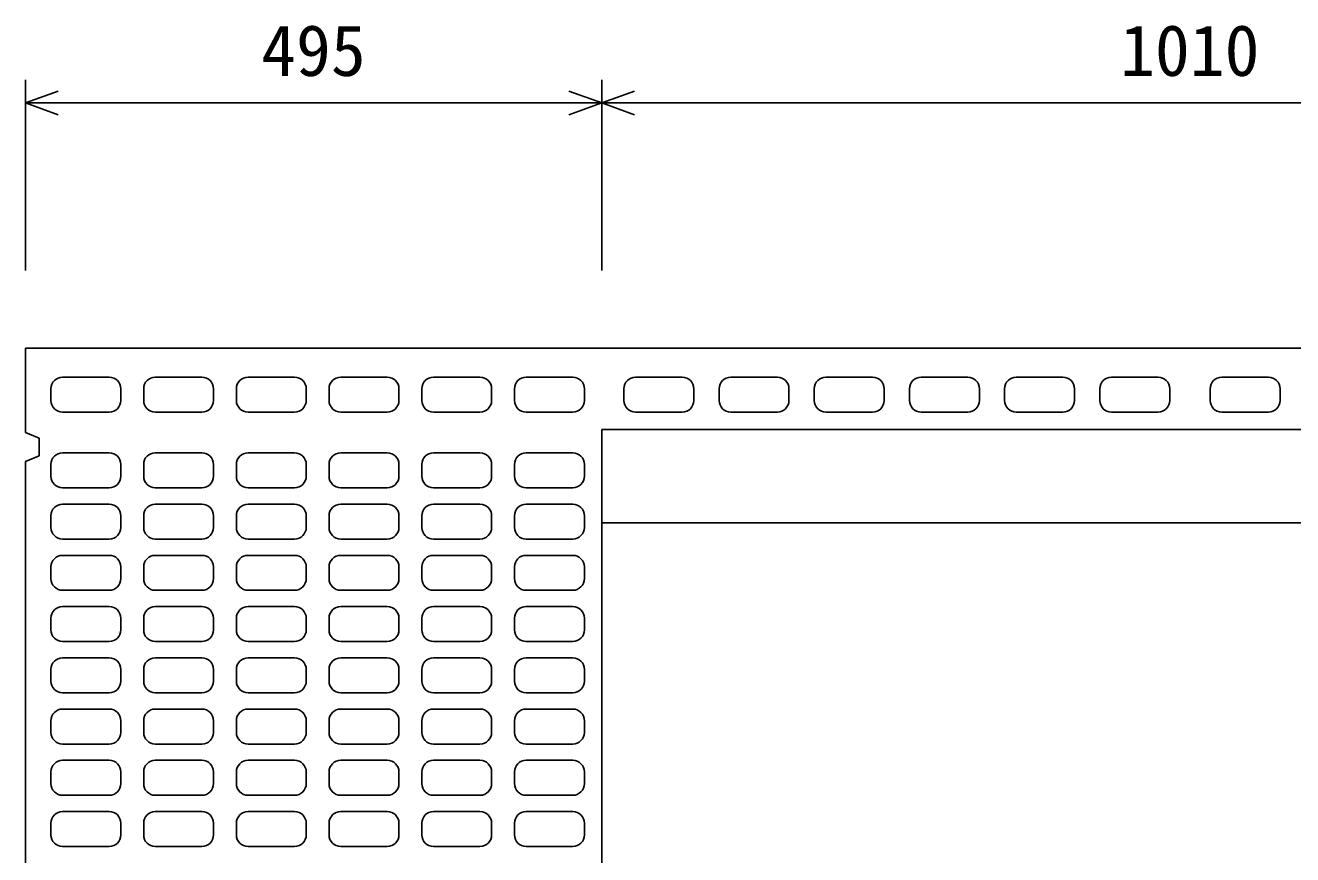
# Model space of a CAD drawing. Units: millimetres, scale not verified. Extents: x -16800 to 16800, y -5940 to 5940.
# Drawn here: x -9754 to -8666, y 3393 to 4105 of the extents above; entities that cross this region are included whole.
import ezdxf
from ezdxf.enums import TextEntityAlignment as Align

# ---------------------------------------------------------------- set-up
doc = ezdxf.new("R2010")
doc.units = ezdxf.units.MM
doc.header["$LTSCALE"] = 20
for name, color, linetype, lineweight in [('0-0_DIM', 7, 'Continuous', 25), ('0-2_HATCH', 6, 'Continuous', 25), ('0-5_OUTLINE', 3, 'Continuous', 25)]:
    doc.layers.add(name, color=color, linetype=linetype, lineweight=lineweight)
doc.styles.add('ＭＳ ゴシック', font='')
doc.styles.get('ＭＳ ゴシック').set_extended_font_data('MS Gothic')

msp = doc.modelspace()

# ---------------------------------------------------------------- linework, layer by layer
at = {"layer": '0-0_DIM'}
for p, q in [((-9753.82, 4058.29), (-9753.82, 3894.53)), ((-9258.82, 4058.29), (-9258.82, 3894.53)), ((-9258.82, 4038.29), (-9753.82, 4038.29)), ((-8248.82, 4038.29), (-9258.82, 4038.29))]:
    msp.add_line(p, q, dxfattribs=at)
for points in [[(-9725.63, 4028.03), (-9753.82, 4038.29), (-9725.63, 4048.55)], [(-9287.02, 4048.55), (-9258.82, 4038.29), (-9287.02, 4028.03)], [(-9230.63, 4028.03), (-9258.82, 4038.29), (-9230.63, 4048.55)]]:
    msp.add_lwpolyline(points, dxfattribs=at)
at = {"layer": '0-2_HATCH'}
for p, q in [((-9721.82, 3802.86), (-9681.82, 3802.86)), ((-9642.22, 3802.86), (-9602.22, 3802.86)), ((-9562.62, 3802.86), (-9522.62, 3802.86)), ((-9483.02, 3802.86), (-9443.03, 3802.86)), ((-9403.42, 3802.86), (-9363.43, 3802.86)), ((-9323.82, 3802.86), (-9283.83, 3802.86)), ((-9229.83, 3802.86), (-9189.83, 3802.86)), ((-9148.11, 3802.86), (-9108.11, 3802.86)), ((-9066.38, 3802.86), (-9026.38, 3802.86)), ((-8984.66, 3802.86), (-8944.66, 3802.86)), ((-8902.94, 3802.86), (-8862.94, 3802.86)), ((-8821.22, 3802.86), (-8781.22, 3802.86)), ((-8726.49, 3802.86), (-8686.49, 3802.86)), ((-9731.82, 3792.86), (-9731.82, 3782.86)), ((-9671.82, 3782.86), (-9671.82, 3792.86)), ((-9652.22, 3792.86), (-9652.22, 3782.86)), ((-9592.22, 3782.86), (-9592.22, 3792.86)), ((-9572.62, 3792.86), (-9572.62, 3782.86)), ((-9512.62, 3782.86), (-9512.62, 3792.86)), ((-9493.03, 3792.86), (-9493.03, 3782.86)), ((-9433.02, 3782.86), (-9433.02, 3792.86)), ((-9413.43, 3792.86), (-9413.43, 3782.86)), ((-9353.43, 3782.86), (-9353.43, 3792.86)), ((-9333.82, 3792.86), (-9333.82, 3782.86)), ((-9273.83, 3782.86), (-9273.83, 3792.86)), ((-9239.82, 3792.86), (-9239.82, 3782.86)), ((-9179.83, 3782.86), (-9179.83, 3792.86)), ((-9158.1, 3792.86), (-9158.1, 3782.86)), ((-9098.11, 3782.86), (-9098.11, 3792.86)), ((-9076.38, 3792.86), (-9076.38, 3782.86)), ((-9016.38, 3782.86), (-9016.38, 3792.86)), ((-8994.66, 3792.86), (-8994.66, 3782.86)), ((-8934.66, 3782.86), (-8934.66, 3792.86)), ((-8912.94, 3792.86), (-8912.94, 3782.86)), ((-8852.94, 3782.86), (-8852.94, 3792.86)), ((-8831.22, 3792.86), (-8831.22, 3782.86)), ((-8771.22, 3782.86), (-8771.22, 3792.86)), ((-8736.49, 3792.86), (-8736.49, 3782.86)), ((-8676.49, 3782.86), (-8676.49, 3792.86)), ((-9681.82, 3772.86), (-9721.82, 3772.86)), ((-9602.22, 3772.86), (-9642.22, 3772.86)), ((-9522.62, 3772.86), (-9562.62, 3772.86)), ((-9443.03, 3772.86), (-9483.02, 3772.86)), ((-9363.43, 3772.86), (-9403.42, 3772.86)), ((-9283.83, 3772.86), (-9323.82, 3772.86)), ((-9189.83, 3772.86), (-9229.83, 3772.86)), ((-9108.11, 3772.86), (-9148.11, 3772.86)), ((-9026.38, 3772.86), (-9066.38, 3772.86)), ((-8944.66, 3772.86), (-8984.66, 3772.86)), ((-8862.94, 3772.86), (-8902.94, 3772.86)), ((-8781.22, 3772.86), (-8821.22, 3772.86)), ((-8686.49, 3772.86), (-8726.49, 3772.86)), ((-9721.82, 3737.86), (-9681.82, 3737.86)), ((-9642.22, 3737.86), (-9602.22, 3737.86)), ((-9562.62, 3737.86), (-9522.62, 3737.86)), ((-9483.02, 3737.86), (-9443.03, 3737.86)), ((-9403.42, 3737.86), (-9363.43, 3737.86)), ((-9323.82, 3737.86), (-9283.83, 3737.86)), ((-9731.82, 3727.86), (-9731.82, 3717.86)), ((-9671.82, 3717.86), (-9671.82, 3727.86)), ((-9652.22, 3727.86), (-9652.22, 3717.86)), ((-9592.22, 3717.86), (-9592.22, 3727.86)), ((-9572.62, 3727.86), (-9572.62, 3717.86)), ((-9512.62, 3717.86), (-9512.62, 3727.86)), ((-9493.03, 3727.86), (-9493.03, 3717.86)), ((-9433.02, 3717.86), (-9433.02, 3727.86)), ((-9413.43, 3727.86), (-9413.43, 3717.86)), ((-9353.43, 3717.86), (-9353.43, 3727.86)), ((-9333.82, 3727.86), (-9333.82, 3717.86)), ((-9273.83, 3717.86), (-9273.83, 3727.86)), ((-9681.82, 3707.86), (-9721.82, 3707.86)), ((-9602.22, 3707.86), (-9642.22, 3707.86)), ((-9522.62, 3707.86), (-9562.62, 3707.86)), ((-9443.03, 3707.86), (-9483.02, 3707.86)), ((-9363.43, 3707.86), (-9403.42, 3707.86)), ((-9283.83, 3707.86), (-9323.82, 3707.86)), ((-9721.82, 3693.86), (-9681.82, 3693.86)), ((-9642.22, 3693.86), (-9602.22, 3693.86)), ((-9562.62, 3693.86), (-9522.62, 3693.86)), ((-9483.02, 3693.86), (-9443.03, 3693.86)), ((-9403.42, 3693.86), (-9363.43, 3693.86)), ((-9323.82, 3693.86), (-9283.83, 3693.86)), ((-9731.82, 3683.86), (-9731.82, 3673.86)), ((-9671.82, 3673.86), (-9671.82, 3683.86)), ((-9652.22, 3683.86), (-9652.22, 3673.86)), ((-9592.22, 3673.86), (-9592.22, 3683.86)), ((-9572.62, 3683.86), (-9572.62, 3673.86)), ((-9512.62, 3673.86), (-9512.62, 3683.86)), ((-9493.03, 3683.86), (-9493.03, 3673.86)), ((-9433.02, 3673.86), (-9433.02, 3683.86)), ((-9413.43, 3683.86), (-9413.43, 3673.86)), ((-9353.43, 3673.86), (-9353.43, 3683.86)), ((-9333.82, 3683.86), (-9333.82, 3673.86)), ((-9273.83, 3673.86), (-9273.83, 3683.86)), ((-9681.82, 3663.86), (-9721.82, 3663.86)), ((-9602.22, 3663.86), (-9642.22, 3663.86)), ((-9522.62, 3663.86), (-9562.62, 3663.86)), ((-9443.03, 3663.86), (-9483.02, 3663.86)), ((-9363.43, 3663.86), (-9403.42, 3663.86)), ((-9283.83, 3663.86), (-9323.82, 3663.86)), ((-9721.82, 3649.86), (-9681.82, 3649.86)), ((-9642.22, 3649.86), (-9602.22, 3649.86)), ((-9562.62, 3649.86), (-9522.62, 3649.86)), ((-9483.02, 3649.86), (-9443.03, 3649.86)), ((-9403.42, 3649.86), (-9363.43, 3649.86)), ((-9323.82, 3649.86), (-9283.83, 3649.86)), ((-9731.82, 3639.86), (-9731.82, 3629.86)), ((-9671.82, 3629.86), (-9671.82, 3639.86)), ((-9652.22, 3639.86), (-9652.22, 3629.86)), ((-9592.22, 3629.86), (-9592.22, 3639.86)), ((-9572.62, 3639.86), (-9572.62, 3629.86)), ((-9512.62, 3629.86), (-9512.62, 3639.86)), ((-9493.03, 3639.86), (-9493.03, 3629.86)), ((-9433.02, 3629.86), (-9433.02, 3639.86)), ((-9413.43, 3639.86), (-9413.43, 3629.86)), ((-9353.43, 3629.86), (-9353.43, 3639.86)), ((-9333.82, 3639.86), (-9333.82, 3629.86)), ((-9273.83, 3629.86), (-9273.83, 3639.86)), ((-9681.82, 3619.86), (-9721.82, 3619.86)), ((-9602.22, 3619.86), (-9642.22, 3619.86)), ((-9522.62, 3619.86), (-9562.62, 3619.86)), ((-9443.03, 3619.86), (-9483.02, 3619.86)), ((-9363.43, 3619.86), (-9403.42, 3619.86)), ((-9283.83, 3619.86), (-9323.82, 3619.86)), ((-9721.82, 3605.86), (-9681.82, 3605.86)), ((-9642.22, 3605.86), (-9602.22, 3605.86)), ((-9562.62, 3605.86), (-9522.62, 3605.86)), ((-9483.02, 3605.86), (-9443.03, 3605.86)), ((-9403.42, 3605.86), (-9363.43, 3605.86)), ((-9323.82, 3605.86), (-9283.83, 3605.86)), ((-9731.82, 3595.86), (-9731.82, 3585.86)), ((-9671.82, 3585.86), (-9671.82, 3595.86)), ((-9652.22, 3595.86), (-9652.22, 3585.86)), ((-9592.22, 3585.86), (-9592.22, 3595.86)), ((-9572.62, 3595.86), (-9572.62, 3585.86)), ((-9512.62, 3585.86), (-9512.62, 3595.86)), ((-9493.03, 3595.86), (-9493.03, 3585.86)), ((-9433.02, 3585.86), (-9433.02, 3595.86)), ((-9413.43, 3595.86), (-9413.43, 3585.86)), ((-9353.43, 3585.86), (-9353.43, 3595.86)), ((-9333.82, 3595.86), (-9333.82, 3585.86)), ((-9273.83, 3585.86), (-9273.83, 3595.86)), ((-9681.82, 3575.86), (-9721.82, 3575.86)), ((-9602.22, 3575.86), (-9642.22, 3575.86)), ((-9522.62, 3575.86), (-9562.62, 3575.86)), ((-9443.03, 3575.86), (-9483.02, 3575.86)), ((-9363.43, 3575.86), (-9403.42, 3575.86)), ((-9283.83, 3575.86), (-9323.82, 3575.86)), ((-9721.82, 3561.86), (-9681.82, 3561.86)), ((-9642.22, 3561.86), (-9602.22, 3561.86)), ((-9562.62, 3561.86), (-9522.62, 3561.86)), ((-9483.02, 3561.86), (-9443.03, 3561.86)), ((-9403.42, 3561.86), (-9363.43, 3561.86)), ((-9323.82, 3561.86), (-9283.83, 3561.86)), ((-9731.82, 3551.86), (-9731.82, 3541.86)), ((-9671.82, 3541.86), (-9671.82, 3551.86)), ((-9652.22, 3551.86), (-9652.22, 3541.86)), ((-9592.22, 3541.86), (-9592.22, 3551.86)), ((-9572.62, 3551.86), (-9572.62, 3541.86)), ((-9512.62, 3541.86), (-9512.62, 3551.86)), ((-9493.03, 3551.86), (-9493.03, 3541.86)), ((-9433.02, 3541.86), (-9433.02, 3551.86)), ((-9413.43, 3551.86), (-9413.43, 3541.86)), ((-9353.43, 3541.86), (-9353.43, 3551.86)), ((-9333.82, 3551.86), (-9333.82, 3541.86)), ((-9273.83, 3541.86), (-9273.83, 3551.86)), ((-9681.82, 3531.86), (-9721.82, 3531.86)), ((-9602.22, 3531.86), (-9642.22, 3531.86)), ((-9522.62, 3531.86), (-9562.62, 3531.86)), ((-9443.03, 3531.86), (-9483.02, 3531.86)), ((-9363.43, 3531.86), (-9403.42, 3531.86)), ((-9283.83, 3531.86), (-9323.82, 3531.86)), ((-9721.82, 3517.86), (-9681.82, 3517.86)), ((-9642.22, 3517.86), (-9602.22, 3517.86)), ((-9562.62, 3517.86), (-9522.62, 3517.86)), ((-9483.02, 3517.86), (-9443.03, 3517.86)), ((-9403.42, 3517.86), (-9363.43, 3517.86)), ((-9323.82, 3517.86), (-9283.83, 3517.86)), ((-9731.82, 3507.86), (-9731.82, 3497.86)), ((-9671.82, 3497.86), (-9671.82, 3507.86)), ((-9652.22, 3507.86), (-9652.22, 3497.86)), ((-9592.22, 3497.86), (-9592.22, 3507.86)), ((-9572.62, 3507.86), (-9572.62, 3497.86)), ((-9512.62, 3497.86), (-9512.62, 3507.86)), ((-9493.03, 3507.86), (-9493.03, 3497.86)), ((-9433.02, 3497.86), (-9433.02, 3507.86)), ((-9413.43, 3507.86), (-9413.43, 3497.86)), ((-9353.43, 3497.86), (-9353.43, 3507.86)), ((-9333.82, 3507.86), (-9333.82, 3497.86)), ((-9273.83, 3497.86), (-9273.83, 3507.86)), ((-9681.82, 3487.86), (-9721.82, 3487.86)), ((-9602.22, 3487.86), (-9642.22, 3487.86)), ((-9522.62, 3487.86), (-9562.62, 3487.86)), ((-9443.03, 3487.86), (-9483.02, 3487.86)), ((-9363.43, 3487.86), (-9403.42, 3487.86)), ((-9283.83, 3487.86), (-9323.82, 3487.86)), ((-9721.82, 3473.86), (-9681.82, 3473.86)), ((-9642.22, 3473.86), (-9602.22, 3473.86)), ((-9562.62, 3473.86), (-9522.62, 3473.86)), ((-9483.02, 3473.86), (-9443.03, 3473.86)), ((-9403.42, 3473.86), (-9363.43, 3473.86)), ((-9323.82, 3473.86), (-9283.83, 3473.86)), ((-9731.82, 3463.86), (-9731.82, 3453.86)), ((-9671.82, 3453.86), (-9671.82, 3463.86)), ((-9652.22, 3463.86), (-9652.22, 3453.86)), ((-9592.22, 3453.86), (-9592.22, 3463.86)), ((-9572.62, 3463.86), (-9572.62, 3453.86)), ((-9512.62, 3453.86), (-9512.62, 3463.86)), ((-9493.03, 3463.86), (-9493.03, 3453.86)), ((-9433.02, 3453.86), (-9433.02, 3463.86)), ((-9413.43, 3463.86), (-9413.43, 3453.86)), ((-9353.43, 3453.86), (-9353.43, 3463.86)), ((-9333.82, 3463.86), (-9333.82, 3453.86)), ((-9273.83, 3453.86), (-9273.83, 3463.86)), ((-9681.82, 3443.86), (-9721.82, 3443.86)), ((-9602.22, 3443.86), (-9642.22, 3443.86)), ((-9522.62, 3443.86), (-9562.62, 3443.86)), ((-9443.03, 3443.86), (-9483.02, 3443.86)), ((-9363.43, 3443.86), (-9403.42, 3443.86)), ((-9283.83, 3443.86), (-9323.82, 3443.86)), ((-9721.82, 3429.86), (-9681.82, 3429.86)), ((-9642.22, 3429.86), (-9602.22, 3429.86)), ((-9562.62, 3429.86), (-9522.62, 3429.86)), ((-9483.02, 3429.86), (-9443.03, 3429.86)), ((-9403.42, 3429.86), (-9363.43, 3429.86)), ((-9323.82, 3429.86), (-9283.83, 3429.86)), ((-9731.82, 3419.86), (-9731.82, 3409.86)), ((-9671.82, 3409.86), (-9671.82, 3419.86)), ((-9652.22, 3419.86), (-9652.22, 3409.86)), ((-9592.22, 3409.86), (-9592.22, 3419.86)), ((-9572.62, 3419.86), (-9572.62, 3409.86)), ((-9512.62, 3409.86), (-9512.62, 3419.86)), ((-9493.03, 3419.86), (-9493.03, 3409.86)), ((-9433.02, 3409.86), (-9433.02, 3419.86)), ((-9413.43, 3419.86), (-9413.43, 3409.86)), ((-9353.43, 3409.86), (-9353.43, 3419.86)), ((-9333.82, 3419.86), (-9333.82, 3409.86)), ((-9273.83, 3409.86), (-9273.83, 3419.86)), ((-9681.82, 3399.86), (-9721.82, 3399.86)), ((-9602.22, 3399.86), (-9642.22, 3399.86)), ((-9522.62, 3399.86), (-9562.62, 3399.86)), ((-9443.03, 3399.86), (-9483.02, 3399.86)), ((-9363.43, 3399.86), (-9403.42, 3399.86)), ((-9283.83, 3399.86), (-9323.82, 3399.86))]:
    msp.add_line(p, q, dxfattribs=at)
for centre, start, end in [((-9721.82, 3792.86), 90, 180), ((-9681.82, 3792.86), 0, 90), ((-9642.22, 3792.86), 90, 180), ((-9602.22, 3792.86), 0, 90), ((-9562.62, 3792.86), 90, 180), ((-9522.62, 3792.86), 0, 90), ((-9483.02, 3792.86), 90, 180), ((-9443.03, 3792.86), 0, 90), ((-9403.42, 3792.86), 90, 180), ((-9363.43, 3792.86), 0, 90), ((-9323.82, 3792.86), 90, 180), ((-9283.83, 3792.86), 0, 90), ((-9229.83, 3792.86), 90, 180), ((-9189.83, 3792.86), 0, 90), ((-9148.11, 3792.86), 90, 180), ((-9108.11, 3792.86), 0, 90), ((-9066.38, 3792.86), 90, 180), ((-9026.38, 3792.86), 0, 90), ((-8984.66, 3792.86), 90, 180), ((-8944.66, 3792.86), 0, 90), ((-8902.94, 3792.86), 90, 180), ((-8862.94, 3792.86), 0, 90), ((-8821.22, 3792.86), 90, 180), ((-8781.22, 3792.86), 0, 90), ((-8726.49, 3792.86), 90, 180), ((-8686.49, 3792.86), 0, 90), ((-9721.82, 3782.86), 180, 270), ((-9681.82, 3782.86), 270, 0), ((-9642.22, 3782.86), 180, 270), ((-9602.22, 3782.86), 270, 0), ((-9562.62, 3782.86), 180, 270), ((-9522.62, 3782.86), 270, 0), ((-9483.02, 3782.86), 180, 270), ((-9443.03, 3782.86), 270, 0), ((-9403.42, 3782.86), 180, 270), ((-9363.43, 3782.86), 270, 0), ((-9323.82, 3782.86), 180, 270), ((-9283.83, 3782.86), 270, 0), ((-9229.83, 3782.86), 180, 270), ((-9189.83, 3782.86), 270, 0), ((-9148.11, 3782.86), 180, 270), ((-9108.11, 3782.86), 270, 0), ((-9066.38, 3782.86), 180, 270), ((-9026.38, 3782.86), 270, 0), ((-8984.66, 3782.86), 180, 270), ((-8944.66, 3782.86), 270, 0), ((-8902.94, 3782.86), 180, 270), ((-8862.94, 3782.86), 270, 0), ((-8821.22, 3782.86), 180, 270), ((-8781.22, 3782.86), 270, 0), ((-8726.49, 3782.86), 180, 270), ((-8686.49, 3782.86), 270, 0), ((-9721.82, 3727.86), 90, 180), ((-9681.82, 3727.86), 0, 90), ((-9642.22, 3727.86), 90, 180), ((-9602.22, 3727.86), 0, 90), ((-9562.62, 3727.86), 90, 180), ((-9522.62, 3727.86), 0, 90), ((-9483.02, 3727.86), 90, 180), ((-9443.03, 3727.86), 0, 90), ((-9403.42, 3727.86), 90, 180), ((-9363.43, 3727.86), 0, 90), ((-9323.82, 3727.86), 90, 180), ((-9283.83, 3727.86), 0, 90), ((-9721.82, 3717.86), 180, 270), ((-9681.82, 3717.86), 270, 0), ((-9642.22, 3717.86), 180, 270), ((-9602.22, 3717.86), 270, 0), ((-9562.62, 3717.86), 180, 270), ((-9522.62, 3717.86), 270, 0), ((-9483.02, 3717.86), 180, 270), ((-9443.03, 3717.86), 270, 0), ((-9403.42, 3717.86), 180, 270), ((-9363.43, 3717.86), 270, 0), ((-9323.82, 3717.86), 180, 270), ((-9283.83, 3717.86), 270, 0), ((-9721.82, 3683.86), 90, 180), ((-9681.82, 3683.86), 0, 90), ((-9642.22, 3683.86), 90, 180), ((-9602.22, 3683.86), 0, 90), ((-9562.62, 3683.86), 90, 180), ((-9522.62, 3683.86), 0, 90), ((-9483.02, 3683.86), 90, 180), ((-9443.03, 3683.86), 0, 90), ((-9403.42, 3683.86), 90, 180), ((-9363.43, 3683.86), 0, 90), ((-9323.82, 3683.86), 90, 180), ((-9283.83, 3683.86), 0, 90), ((-9721.82, 3673.86), 180, 270), ((-9681.82, 3673.86), 270, 0), ((-9642.22, 3673.86), 180, 270), ((-9602.22, 3673.86), 270, 0), ((-9562.62, 3673.86), 180, 270), ((-9522.62, 3673.86), 270, 0), ((-9483.02, 3673.86), 180, 270), ((-9443.03, 3673.86), 270, 0), ((-9403.42, 3673.86), 180, 270), ((-9363.43, 3673.86), 270, 0), ((-9323.82, 3673.86), 180, 270), ((-9283.83, 3673.86), 270, 0), ((-9721.82, 3639.86), 90, 180), ((-9681.82, 3639.86), 0, 90), ((-9642.22, 3639.86), 90, 180), ((-9602.22, 3639.86), 0, 90), ((-9562.62, 3639.86), 90, 180), ((-9522.62, 3639.86), 0, 90), ((-9483.02, 3639.86), 90, 180), ((-9443.03, 3639.86), 0, 90), ((-9403.42, 3639.86), 90, 180), ((-9363.43, 3639.86), 0, 90), ((-9323.82, 3639.86), 90, 180), ((-9283.83, 3639.86), 0, 90), ((-9721.82, 3629.86), 180, 270), ((-9681.82, 3629.86), 270, 0), ((-9642.22, 3629.86), 180, 270), ((-9602.22, 3629.86), 270, 0), ((-9562.62, 3629.86), 180, 270), ((-9522.62, 3629.86), 270, 0), ((-9483.02, 3629.86), 180, 270), ((-9443.03, 3629.86), 270, 0), ((-9403.42, 3629.86), 180, 270), ((-9363.43, 3629.86), 270, 0), ((-9323.82, 3629.86), 180, 270), ((-9283.83, 3629.86), 270, 0), ((-9721.82, 3595.86), 90, 180), ((-9681.82, 3595.86), 0, 90), ((-9642.22, 3595.86), 90, 180), ((-9602.22, 3595.86), 0, 90), ((-9562.62, 3595.86), 90, 180), ((-9522.62, 3595.86), 0, 90), ((-9483.02, 3595.86), 90, 180), ((-9443.03, 3595.86), 0, 90), ((-9403.42, 3595.86), 90, 180), ((-9363.43, 3595.86), 0, 90), ((-9323.82, 3595.86), 90, 180), ((-9283.83, 3595.86), 0, 90), ((-9721.82, 3585.86), 180, 270), ((-9681.82, 3585.86), 270, 0), ((-9642.22, 3585.86), 180, 270), ((-9602.22, 3585.86), 270, 0), ((-9562.62, 3585.86), 180, 270), ((-9522.62, 3585.86), 270, 0), ((-9483.02, 3585.86), 180, 270), ((-9443.03, 3585.86), 270, 0), ((-9403.42, 3585.86), 180, 270), ((-9363.43, 3585.86), 270, 0), ((-9323.82, 3585.86), 180, 270), ((-9283.83, 3585.86), 270, 0), ((-9721.82, 3551.86), 90, 180), ((-9681.82, 3551.86), 0, 90), ((-9642.22, 3551.86), 90, 180), ((-9602.22, 3551.86), 0, 90), ((-9562.62, 3551.86), 90, 180), ((-9522.62, 3551.86), 0, 90), ((-9483.02, 3551.86), 90, 180), ((-9443.03, 3551.86), 0, 90), ((-9403.42, 3551.86), 90, 180), ((-9363.43, 3551.86), 0, 90), ((-9323.82, 3551.86), 90, 180), ((-9283.83, 3551.86), 0, 90), ((-9721.82, 3541.86), 180, 270), ((-9681.82, 3541.86), 270, 0), ((-9642.22, 3541.86), 180, 270), ((-9602.22, 3541.86), 270, 0), ((-9562.62, 3541.86), 180, 270), ((-9522.62, 3541.86), 270, 0), ((-9483.02, 3541.86), 180, 270), ((-9443.03, 3541.86), 270, 0), ((-9403.42, 3541.86), 180, 270), ((-9363.43, 3541.86), 270, 0), ((-9323.82, 3541.86), 180, 270), ((-9283.83, 3541.86), 270, 0), ((-9721.82, 3507.86), 90, 180), ((-9681.82, 3507.86), 0, 90), ((-9642.22, 3507.86), 90, 180), ((-9602.22, 3507.86), 0, 90), ((-9562.62, 3507.86), 90, 180), ((-9522.62, 3507.86), 0, 90), ((-9483.02, 3507.86), 90, 180), ((-9443.03, 3507.86), 0, 90), ((-9403.42, 3507.86), 90, 180), ((-9363.43, 3507.86), 0, 90), ((-9323.82, 3507.86), 90, 180), ((-9283.83, 3507.86), 0, 90), ((-9721.82, 3497.86), 180, 270), ((-9681.82, 3497.86), 270, 0), ((-9642.22, 3497.86), 180, 270), ((-9602.22, 3497.86), 270, 0), ((-9562.62, 3497.86), 180, 270), ((-9522.62, 3497.86), 270, 0), ((-9483.02, 3497.86), 180, 270), ((-9443.03, 3497.86), 270, 0), ((-9403.42, 3497.86), 180, 270), ((-9363.43, 3497.86), 270, 0), ((-9323.82, 3497.86), 180, 270), ((-9283.83, 3497.86), 270, 0), ((-9721.82, 3463.86), 90, 180), ((-9681.82, 3463.86), 0, 90), ((-9642.22, 3463.86), 90, 180), ((-9602.22, 3463.86), 0, 90), ((-9562.62, 3463.86), 90, 180), ((-9522.62, 3463.86), 0, 90), ((-9483.02, 3463.86), 90, 180), ((-9443.03, 3463.86), 0, 90), ((-9403.42, 3463.86), 90, 180), ((-9363.43, 3463.86), 0, 90), ((-9323.82, 3463.86), 90, 180), ((-9283.83, 3463.86), 0, 90), ((-9721.82, 3453.86), 180, 270), ((-9681.82, 3453.86), 270, 0), ((-9642.22, 3453.86), 180, 270), ((-9602.22, 3453.86), 270, 0), ((-9562.62, 3453.86), 180, 270), ((-9522.62, 3453.86), 270, 0), ((-9483.02, 3453.86), 180, 270), ((-9443.03, 3453.86), 270, 0), ((-9403.42, 3453.86), 180, 270), ((-9363.43, 3453.86), 270, 0), ((-9323.82, 3453.86), 180, 270), ((-9283.83, 3453.86), 270, 0), ((-9721.82, 3419.86), 90, 180), ((-9681.82, 3419.86), 0, 90), ((-9642.22, 3419.86), 90, 180), ((-9602.22, 3419.86), 0, 90), ((-9562.62, 3419.86), 90, 180), ((-9522.62, 3419.86), 0, 90), ((-9483.02, 3419.86), 90, 180), ((-9443.03, 3419.86), 0, 90), ((-9403.42, 3419.86), 90, 180), ((-9363.43, 3419.86), 0, 90), ((-9323.82, 3419.86), 90, 180), ((-9283.83, 3419.86), 0, 90), ((-9721.82, 3409.86), 180, 270), ((-9681.82, 3409.86), 270, 0), ((-9642.22, 3409.86), 180, 270), ((-9602.22, 3409.86), 270, 0), ((-9562.62, 3409.86), 180, 270), ((-9522.62, 3409.86), 270, 0), ((-9483.02, 3409.86), 180, 270), ((-9443.03, 3409.86), 270, 0), ((-9403.42, 3409.86), 180, 270), ((-9363.43, 3409.86), 270, 0), ((-9323.82, 3409.86), 180, 270), ((-9283.83, 3409.86), 270, 0)]:
    msp.add_arc(centre, 10, start, end, dxfattribs=at)
at = {"layer": '0-5_OUTLINE'}
for p, q in [((-9753.82, 3755.36), (-9753.82, 3827.86)), ((-9753.82, 3827.86), (-7753.83, 3827.86)), ((-9753.82, 3755.36), (-9741.82, 3750.36)), ((-9258.82, 3757.86), (-9258.82, 2927.86)), ((-8248.82, 3757.86), (-9258.82, 3757.86)), ((-9741.82, 3750.36), (-9741.82, 3735.36)), ((-9258.82, 3677.86), (-8248.82, 3677.86))]:
    msp.add_line(p, q, dxfattribs=at)
msp.add_lwpolyline([(-9753.82, 2955.36), (-9753.82, 3730.36), (-9741.82, 3735.36)], dxfattribs=at)

# ---------------------------------------------------------------- texts
at = {"layer": '0-0_DIM', "style": 'ＭＳ ゴシック'}
for s, p in [('495', (-9551.32, 4048.29)), ('1010', (-8813.82, 4048.29))]:
    msp.add_text(s, height=43.99, dxfattribs=at).set_placement(p, align=Align.BOTTOM_LEFT)

doc.saveas('drawing.dxf')
